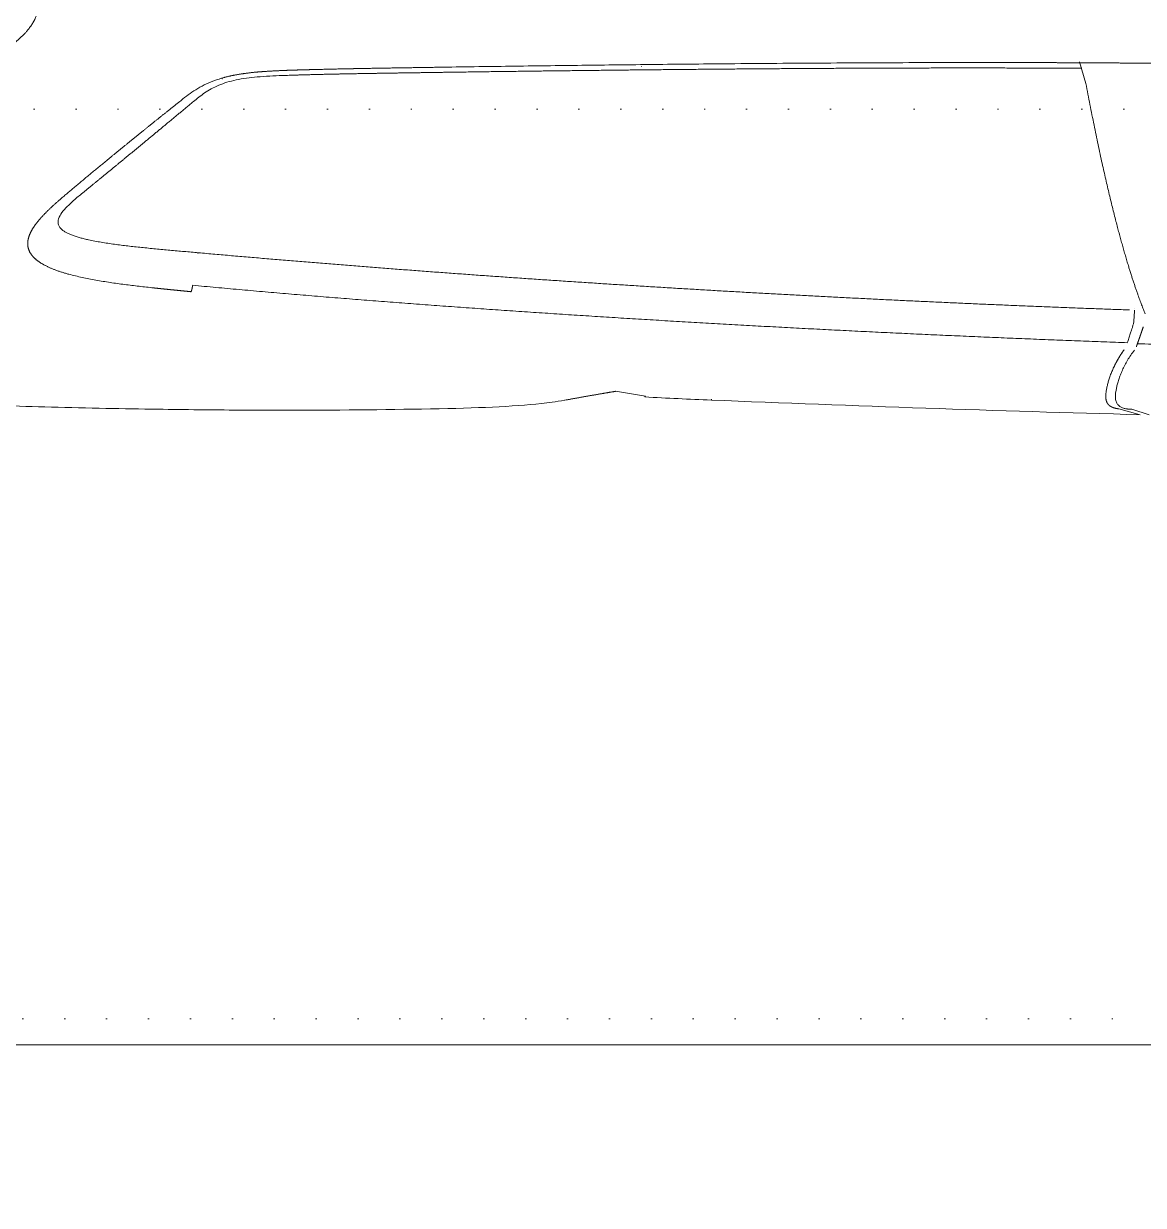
# Model space of a CAD drawing. Extents: x -2365 to 41970, y -230 to 8114.
# Drawn here: x 30956.1 to 31042.2, y 1155.1 to 1246.1 of the extents above; entities that cross this region are included whole.
import ezdxf
from ezdxf.xclip import XClip

# ---------------------------------------------------------------- set-up
doc = ezdxf.new("R2010")
doc.units = 0
doc.header["$LTSCALE"] = 25
doc.header["$XCLIPFRAME"] = 0
doc.linetypes.add('DOT2', pattern=[0.125, 0, -0.125])
doc.layers.get('0').update_dxf_attribs({"color": 9, "lineweight": 9})
for name, color, linetype, lineweight in [('04', 9, 'Continuous', 9), ('06D', 9, 'Continuous', 9), ('20', 9, 'DOT2', 9)]:
    doc.layers.add(name, color=color, linetype=linetype, lineweight=lineweight)

# ---------------------------------------------------------------- blocks, each defined once
blk = doc.blocks.new('p-araba-polo')
for p, q in [((2.54337, -0.56198), (2.54826, -0.54543)), ((2.55622, -0.55022), (2.54647, -0.55022)), ((3.23229, -0.56933), (3.23229, -0.56934)), ((3.2268, -0.69294), (3.22674, -0.69224)), ((2.50602, -0.73537), (2.50602, -0.73537)), ((2.50986, -0.73627), (2.50986, -0.73627)), ((2.51056, -0.73625), (2.51056, -0.73625)), ((2.88231, -0.80267), (2.90539, -0.7989)), ((2.50809, -0.81267), (2.4946, -0.81709)), ((2.51817, -0.81232), (2.50165, -0.8169))]:
    blk.add_line(p, q)
at = {"flags": 128}
blk.add_lwpolyline([(2.93686, -0.80435), (2.94131, -0.80514), (2.94433, -0.80568)], dxfattribs=at)
for points, degree, knots in [([(3.34834, -0.4967), (3.34845, -0.49788), (3.34866, -0.50021), (3.34946, -0.50468), (3.35101, -0.5099), (3.35327, -0.51447), (3.35542, -0.51783), (3.35661, -0.51938), (3.35723, -0.52018)], 3, [0, 0, 0, 0, 0.125989, 0.249779, 0.499456, 0.749332, 0.870647, 1, 1, 1, 1]), ([(3.35723, -0.52018), (3.35771, -0.52077), (3.3587, -0.52197), (3.36078, -0.52424), (3.36354, -0.52693), (3.36698, -0.52992), (3.37053, -0.53274), (3.37415, -0.53541), (3.37904, -0.53884), (3.38278, -0.54125), (3.38527, -0.54286)], 3, [0, 0, 0, 0, 0.060335, 0.124578, 0.249278, 0.374233, 0.499321, 0.624409, 0.749543, 1, 1, 1, 1]), ([(2.59176, -0.54588), (2.58343, -0.5459), (2.56677, -0.54594), (2.5501, -0.54602), (2.54177, -0.54606)], 3, [0, 0, 0, 0, 0.499895, 1, 1, 1, 1]), ([(3.03488, -0.54938), (3.01646, -0.54911), (2.97963, -0.54858), (2.92432, -0.54788), (2.86898, -0.54726), (2.80746, -0.54667), (2.73973, -0.54618), (2.66578, -0.54585), (2.61644, -0.54587), (2.59176, -0.54588)], 3, [0, 0, 0, 0, 0.125016, 0.250021, 0.375012, 0.500001, 0.666615, 0.833283, 1, 1, 1, 1]), ([(3.03371, -0.55333), (3.04419, -0.55348), (3.0654, -0.55379), (3.09768, -0.55431), (3.12994, -0.55487), (3.1514, -0.55553), (3.16183, -0.55586)], 3, [0, 0, 0, 0, 0.244881, 0.495799, 0.755099, 1, 1, 1, 1]), ([(3.13974, -0.55131), (3.13102, -0.5511), (3.11357, -0.55068), (3.08735, -0.55021), (3.06112, -0.54978), (3.04363, -0.54951), (3.03488, -0.54938)], 3, [0, 0, 0, 0, 0.249999, 0.499999, 0.75, 1, 1, 1, 1]), ([(3.16366, -0.55208), (3.16167, -0.55199), (3.1577, -0.55183), (3.15172, -0.55164), (3.14673, -0.55149), (3.14333, -0.5514), (3.1417, -0.55136), (3.14088, -0.55134), (3.14028, -0.55132), (3.13992, -0.55131), (3.13974, -0.55131)], 3, [0, 0, 0, 0, 0.249862, 0.499819, 0.749912, 0.875014, 0.92503, 0.955027, 0.977518, 1, 1, 1, 1]), ([(3.16183, -0.55586), (3.16832, -0.55613), (3.1805, -0.55663), (3.19748, -0.55877), (3.2114, -0.56308), (3.22201, -0.5691), (3.22751, -0.57362), (3.23026, -0.57587)], 3, [0, 0, 0, 0, 0.229948, 0.430851, 0.618309, 0.809628, 1, 1, 1, 1]), ([(3.24104, -0.57601), (3.23927, -0.5746), (3.23575, -0.57179), (3.23008, -0.56771), (3.22377, -0.56393), (3.21667, -0.56054), (3.21124, -0.55879), (3.20853, -0.55791)], 3, [0, 0, 0, 0, 0.202487, 0.403363, 0.602843, 0.801427, 1, 1, 1, 1]), ([(3.31352, -0.64457), (3.31599, -0.64657), (3.32093, -0.65057), (3.32516, -0.65453), (3.32728, -0.65652)], 3, [0, 0, 0, 0, 0.500033, 1, 1, 1, 1]), ([(3.32728, -0.65652), (3.3288, -0.6581), (3.33185, -0.66127), (3.33334, -0.66451), (3.33408, -0.66614)], 3, [0, 0, 0, 0, 0.500141, 1, 1, 1, 1]), ([(3.33408, -0.66614), (3.33424, -0.66677), (3.33456, -0.66803), (3.33445, -0.66993), (3.33376, -0.67182), (3.33243, -0.67369), (3.3309, -0.67487), (3.33014, -0.67546)], 3, [0, 0, 0, 0, 0.200067, 0.400113, 0.600121, 0.800083, 1, 1, 1, 1]), ([(3.33014, -0.67546), (3.32952, -0.67586), (3.32827, -0.67667), (3.32595, -0.67779), (3.32337, -0.67884), (3.32053, -0.67981), (3.31748, -0.68071), (3.31429, -0.68155), (3.31206, -0.68205), (3.31094, -0.6823)], 3, [0, 0, 0, 0, 0.142893, 0.285782, 0.428638, 0.571491, 0.714341, 0.857166, 1, 1, 1, 1]), ([(3.27029, -0.68817), (3.26665, -0.68853), (3.25936, -0.68927), (3.24839, -0.69029), (3.23741, -0.69129), (3.23009, -0.69194), (3.22643, -0.69227)], 3, [0, 0, 0, 0, 0.249999, 0.5, 0.749999, 1, 1, 1, 1]), ([(3.31094, -0.6823), (3.30935, -0.68263), (3.30617, -0.6833), (3.30122, -0.68418), (3.29618, -0.68498), (3.29108, -0.68571), (3.28593, -0.68639), (3.28074, -0.68702), (3.27553, -0.68761), (3.27204, -0.68798), (3.27029, -0.68817)], 3, [0, 0, 0, 0, 0.124983, 0.249975, 0.374973, 0.499975, 0.624979, 0.749985, 0.874992, 1, 1, 1, 1]), ([(3.26083, -0.71931), (3.26458, -0.7189), (3.27207, -0.71808), (3.28326, -0.71671), (3.29438, -0.71518), (3.30534, -0.7134), (3.31608, -0.71135), (3.32284, -0.70963), (3.3262, -0.70878)], 3, [0, 0, 0, 0, 0.1667, 0.333452, 0.500295, 0.667229, 0.833987, 1, 1, 1, 1]), ([(2.507, -0.74745), (2.50691, -0.7471), (2.50672, -0.74642), (2.50654, -0.74518), (2.50648, -0.74433), (2.50645, -0.74389)], 3, [0, 0, 0, 0, 0.338909, 0.661562, 1, 1, 1, 1]), ([(2.92929, -0.7407), (2.92929, -0.7407), (2.92929, -0.7407), (2.92929, -0.7407), (2.92929, -0.7407), (2.92929, -0.7407), (2.92929, -0.7407)], 3, [0, 0, 0, 0, 1, 1, 1, 1, 1, 1, 1]), ([(2.95274, -0.73918), (2.95274, -0.73918), (2.95274, -0.73918), (2.95274, -0.73918), (2.95274, -0.73918), (2.95274, -0.73918), (2.95274, -0.73918)], 3, [0, 0, 0, 0, 1, 1, 1, 1, 1, 1, 1]), ([(2.95274, -0.73918), (2.95274, -0.73918), (2.95274, -0.73918), (2.95274, -0.73918), (2.95274, -0.73918), (2.95274, -0.73918), (2.95274, -0.73918)], 3, [0, 0, 0, 0, 1, 1, 1, 1, 1, 1, 1]), ([(2.51152, -0.76147), (2.51114, -0.76034), (2.51039, -0.75809), (2.50932, -0.75487), (2.50841, -0.75207), (2.50765, -0.74969), (2.50722, -0.7482), (2.50701, -0.74745)], 3, [0, 0, 0, 0, 0.25, 0.500004, 0.695088, 0.845111, 1, 1, 1, 1]), ([(2.50613, -0.7672), (2.50708, -0.7685), (2.509, -0.7711), (2.51143, -0.77498), (2.51356, -0.77882), (2.51537, -0.78261), (2.5169, -0.7863), (2.51815, -0.78986), (2.51914, -0.79321), (2.51989, -0.79632), (2.52019, -0.7981), (2.52034, -0.79899)], 3, [0, 0, 0, 0, 0.111111, 0.222222, 0.333334, 0.444446, 0.555558, 0.666671, 0.77778, 0.888892, 1, 1, 1, 1]), ([(2.52231, -0.78115), (2.52176, -0.77999), (2.52065, -0.77766), (2.51869, -0.7741), (2.5165, -0.77051), (2.51485, -0.76809), (2.51402, -0.76689)], 3, [0, 0, 0, 0, 0.250011, 0.500014, 0.750025, 1, 1, 1, 1]), ([(2.52777, -0.79873), (2.52764, -0.79794), (2.52738, -0.79637), (2.52676, -0.79367), (2.52597, -0.79076), (2.52496, -0.78767), (2.52377, -0.78447), (2.5228, -0.78226), (2.52231, -0.78115)], 3, [0, 0, 0, 0, 0.166664, 0.333329, 0.499996, 0.666663, 0.833332, 1, 1, 1, 1]), ([(2.52034, -0.79899), (2.52045, -0.79983), (2.52067, -0.80151), (2.5207, -0.80355), (2.52054, -0.80528), (2.52019, -0.80672), (2.51966, -0.80794), (2.51899, -0.80895), (2.51818, -0.80981), (2.51726, -0.81053), (2.51624, -0.81112), (2.51514, -0.81161), (2.51397, -0.812), (2.51274, -0.8123), (2.51188, -0.81243), (2.51145, -0.81249)], 3, [0, 0, 0, 0, 0.076921, 0.153841, 0.230758, 0.307684, 0.38461, 0.461531, 0.538451, 0.615377, 0.692305, 0.769227, 0.846147, 0.923076, 1, 1, 1, 1]), ([(2.51902, -0.80886), (2.51902, -0.80886), (2.51902, -0.80886), (2.51902, -0.80886), (2.51902, -0.80886), (2.51902, -0.80886), (2.51902, -0.80886), (2.51902, -0.80886), (2.51902, -0.80886), (2.51902, -0.80886), (2.51902, -0.80886)], 5, [0, 0, 0, 0, 0, 0, 1, 1, 1, 1, 1, 1.000001, 1.000001, 1.000001, 1.000001, 1.000001, 1.000001]), ([(2.88231, -0.80267), (2.8825, -0.80276), (2.88287, -0.80295), (2.88297, -0.80315), (2.88287, -0.80322), (2.88271, -0.80319), (2.88261, -0.80316)], 3, [0, 0, 0, 0, 0.249685, 0.499599, 0.749749, 1, 1, 1, 1]), ([(2.94469, -0.80574), (2.94796, -0.80631), (2.97136, -0.80985), (3.00154, -0.81142), (3.03434, -0.81213)], 3, [0, 0, 0, 0, 0.131477, 1, 1, 1, 1]), ([(3.46, -0.80613), (3.45664, -0.80633), (3.44993, -0.80673), (3.43619, -0.80747), (3.41286, -0.80859), (3.37959, -0.80987), (3.33903, -0.81109), (3.29835, -0.81202), (3.26029, -0.81268), (3.22604, -0.8131), (3.19302, -0.81337), (3.16556, -0.81345), (3.14867, -0.81342), (3.14351, -0.8134)], 3, [0, 0, 0, 0, 0.03531, 0.070597, 0.141114, 0.269195, 0.390859, 0.518959, 0.640794, 0.737038, 0.833171, 0.948447, 1, 1, 1, 1])]:
    blk.add_open_spline(points, degree=degree, knots=knots)
for points, degree in [([(2.37708, -0.54798), (2.40453, -0.54748), (2.43198, -0.54705), (2.45944, -0.5467), (2.48688, -0.54642), (2.51433, -0.54621), (2.54177, -0.54606)], 6), ([(2.54177, -0.54606), (2.55177, -0.54601), (2.56177, -0.54597), (2.57177, -0.54593), (2.58176, -0.54591), (2.59176, -0.54589)], 5), ([(3.03371, -0.55333), (2.9385, -0.55199), (2.84311, -0.55092), (2.74759, -0.55008), (2.65194, -0.54975), (2.55622, -0.55022)], 5), ([(2.59146, -0.54588), (2.59146, -0.54589), (2.59146, -0.54589), (2.59146, -0.54588)], 3), ([(2.59146, -0.54589), (2.59146, -0.54589), (2.59146, -0.54589), (2.59146, -0.54589)], 3), ([(2.88536, -0.54889), (2.88536, -0.54887), (2.88536, -0.54884), (2.88536, -0.54882), (2.88536, -0.5488), (2.88536, -0.54877), (2.88536, -0.54875)], 6), ([(2.88536, -0.54875), (2.88536, -0.54877), (2.88536, -0.5488), (2.88536, -0.54882), (2.88536, -0.54884), (2.88536, -0.54887), (2.88536, -0.54889)], 6), ([(3.16183, -0.55586), (3.1389, -0.55499), (3.11013, -0.55446), (3.0826, -0.55406), (3.05939, -0.5537), (3.03371, -0.55333)], 5), ([(3.03488, -0.54938), (3.05241, -0.54965), (3.06991, -0.54991), (3.08734, -0.55022), (3.10486, -0.55049), (3.12232, -0.55086), (3.13974, -0.55131)], 6), ([(3.13974, -0.55131), (3.1445, -0.55143), (3.14926, -0.55156), (3.15411, -0.5517), (3.15889, -0.55187), (3.16366, -0.55208)], 5), ([(3.16366, -0.55208), (3.17115, -0.55241), (3.17872, -0.55283), (3.18628, -0.55347), (3.19399, -0.55435), (3.20158, -0.55585), (3.20854, -0.55791)], 6), ([(2.54337, -0.56198), (2.53423, -0.61082), (2.52491, -0.65339), (2.51564, -0.68921), (2.50653, -0.71791), (2.49778, -0.73926)], 5), ([(3.20777, -0.55845), (3.20791, -0.55837), (3.20805, -0.55828), (3.20817, -0.55818), (3.2083, -0.55809), (3.20842, -0.55799), (3.20854, -0.55791)], 6), ([(3.23026, -0.57587), (3.2483, -0.59086), (3.26559, -0.60524), (3.28223, -0.619), (3.29828, -0.63216), (3.31352, -0.64457)], 5), ([(3.24104, -0.57601), (3.25529, -0.58736), (3.26891, -0.59826), (3.28203, -0.60892), (3.29487, -0.61936), (3.30732, -0.62966), (3.31946, -0.63978), (3.33117, -0.64976)], 7), ([(3.33117, -0.64976), (3.33711, -0.65482), (3.3427, -0.6599), (3.34784, -0.66502), (3.35222, -0.67028), (3.35508, -0.67566)], 5), ([(3.35508, -0.67566), (3.35688, -0.67903), (3.35805, -0.68246), (3.35847, -0.68594), (3.35771, -0.68948), (3.3555, -0.69288)], 5), ([(2.50986, -0.73627), (2.61246, -0.73261), (2.71501, -0.72811), (2.8175, -0.72275), (2.91989, -0.71652), (3.0222, -0.70939), (3.12438, -0.70132), (3.22643, -0.69227)], 7), ([(3.22674, -0.69224), (3.22676, -0.69247), (3.22678, -0.69271), (3.2268, -0.69294)], 3), ([(3.3555, -0.69288), (3.35299, -0.69677), (3.34865, -0.70052), (3.34206, -0.70382), (3.33447, -0.70651), (3.3262, -0.70878)], 5), ([(2.51152, -0.76147), (2.65575, -0.75626), (2.79987, -0.74952), (2.94373, -0.74073), (3.08764, -0.73083), (3.23082, -0.71726)], 5), ([(3.23082, -0.71726), (3.23109, -0.71865), (3.23136, -0.72003), (3.23144, -0.72049), (3.23153, -0.72076), (3.23177, -0.72149), (3.23202, -0.72222)], 6), ([(3.23202, -0.72222), (3.23177, -0.72149), (3.23153, -0.72076), (3.23144, -0.72049), (3.23136, -0.72003), (3.23109, -0.71865), (3.23082, -0.71726)], 6), ([(3.16083, -0.72356), (3.16083, -0.72356), (3.16083, -0.72356), (3.16083, -0.72356)], 3), ([(3.16083, -0.72356), (3.16083, -0.72356), (3.16083, -0.72356), (3.16083, -0.72356)], 3), ([(3.23249, -0.72218), (3.23239, -0.72219), (3.2323, -0.7222), (3.23221, -0.72221), (3.23211, -0.72221), (3.23202, -0.72222)], 5), ([(3.23202, -0.72222), (3.23218, -0.72221), (3.23233, -0.72219), (3.23249, -0.72218)], 3), ([(3.23249, -0.72218), (3.23849, -0.72158), (3.24449, -0.72098), (3.25049, -0.72039)], 3), ([(3.25049, -0.72039), (3.24689, -0.72075), (3.24329, -0.72111), (3.23968, -0.72147), (3.23609, -0.72183), (3.23249, -0.72218)], 5), ([(3.26083, -0.71931), (3.25876, -0.71953), (3.2567, -0.71975), (3.25463, -0.71996), (3.25256, -0.72018), (3.25049, -0.72039)], 5), ([(3.25049, -0.72039), (3.25393, -0.72003), (3.25738, -0.71967), (3.26083, -0.71931)], 3), ([(2.50593, -0.73641), (2.5061, -0.7389), (2.50628, -0.7414), (2.50645, -0.74389)], 3), ([(2.50645, -0.74389), (2.50628, -0.7414), (2.5061, -0.7389), (2.50593, -0.73641)], 3), ([(2.49926, -0.74928), (2.50018, -0.752), (2.50109, -0.75467), (2.50201, -0.75729), (2.50291, -0.75987), (2.5038, -0.76239)], 5), ([(2.50376, -0.76226), (2.32101, -0.76703), (2.13825, -0.77049), (1.95546, -0.77264), (1.77268, -0.77321), (1.58992, -0.77228), (1.40718, -0.76982)], 6), ([(2.5038, -0.76239), (2.50379, -0.76235), (2.50377, -0.76231), (2.50376, -0.76226)], 3), ([(2.50459, -0.76465), (2.50443, -0.7642), (2.50427, -0.76373), (2.50412, -0.7633), (2.50396, -0.76284), (2.5038, -0.76239)], 5), ([(2.50459, -0.76465), (2.50433, -0.76389), (2.50406, -0.76314), (2.5038, -0.76239)], 3), ([(2.51402, -0.76689), (2.51548, -0.76896), (2.51685, -0.77102), (2.51813, -0.77308), (2.51931, -0.77512), (2.5204, -0.77715), (2.5214, -0.77917), (2.52231, -0.78115)], 7), ([(2.52777, -0.79873), (2.52851, -0.80369), (2.52827, -0.80698), (2.5272, -0.80874), (2.52559, -0.81036), (2.52356, -0.81129), (2.52131, -0.81195), (2.5189, -0.81226)], 7), ([(2.943, -0.80545), (2.93504, -0.80403), (2.92729, -0.80264), (2.91976, -0.80131), (2.91247, -0.80006), (2.90539, -0.7989)], 5), ([(2.90539, -0.7989), (2.90623, -0.79904), (2.90705, -0.79917), (2.90779, -0.7993)], 3), ([(2.50165, -0.8169), (2.61166, -0.81392), (2.72165, -0.81015), (2.83161, -0.80563)], 3), ([(2.83161, -0.80563), (2.84869, -0.80493), (2.86578, -0.80422), (2.88285, -0.8032)], 3), ([(2.83161, -0.80563), (2.83161, -0.80563), (2.8316, -0.80558), (2.8316, -0.80545), (2.83161, -0.80525), (2.83161, -0.80504)], 5), ([(2.83161, -0.80504), (2.83161, -0.80525), (2.8316, -0.80544), (2.8316, -0.80557), (2.83161, -0.80563), (2.83161, -0.80563)], 5), ([(2.88231, -0.80267), (2.88267, -0.80282), (2.88291, -0.80297), (2.883, -0.80312), (2.88299, -0.80321), (2.8829, -0.80322), (2.88271, -0.80319)], 6), ([(2.943, -0.80545), (2.94289, -0.80542), (2.94278, -0.8054), (2.94266, -0.80538)], 3), ([(2.94276, -0.8054), (2.94279, -0.80541), (2.94282, -0.80541), (2.94285, -0.80542), (2.94288, -0.80542), (2.94291, -0.80543), (2.94294, -0.80543), (2.94297, -0.80544), (2.943, -0.80545)], 8), ([(2.94329, -0.8055), (2.94323, -0.80549), (2.94318, -0.80548), (2.94312, -0.80547), (2.94306, -0.80546), (2.943, -0.80545)], 5), ([(2.943, -0.80545), (2.94307, -0.80546), (2.94314, -0.80547), (2.94321, -0.80548), (2.94327, -0.80549), (2.94334, -0.80551)], 5), ([(2.9434, -0.80551), (2.94326, -0.80549), (2.94313, -0.80547), (2.943, -0.80545)], 3), ([(2.50809, -0.81267), (2.50878, -0.81268), (2.50947, -0.81267), (2.51014, -0.81263), (2.5108, -0.81257), (2.51145, -0.81249)], 5), ([(2.51145, -0.81249), (2.51151, -0.81249), (2.51157, -0.81248), (2.51162, -0.81247), (2.51168, -0.81246)], 4), ([(2.51145, -0.81249), (2.51151, -0.81249), (2.51157, -0.81248), (2.51162, -0.81247), (2.51168, -0.81246)], 4), ([(2.51817, -0.81232), (2.51841, -0.8123), (2.51866, -0.81228), (2.5189, -0.81226)], 3), ([(3.03441, -0.81213), (3.07002, -0.81292), (3.10765, -0.81329), (3.14649, -0.81341)], 3)]:
    blk.add_open_spline(points, degree=degree)
blk = doc.blocks.new('catikatirevizepergole-krt')
blk.add_lwpolyline([(-30, 450), (-30, 380), (-800, 380), (-800, 450)], close=True)

msp = doc.modelspace()

# ---------------------------------------------------------------- linework, layer by layer
at = {"layer": '06D'}
for points in [[(31331.925, 1167.5), (31331.925, 1417.5), (30831.925, 1417.5), (30831.925, 1167.5)], [(31331.925, 1167.5), (31331.925, 917.5), (30831.925, 917.5), (30831.925, 1167.5)]]:
    msp.add_lwpolyline(points, close=True, dxfattribs=at)

# ---------------------------------------------------------------- block references
at = {"layer": '04'}
ref = msp.add_blockref('p-araba-polo', (31292.167, 1297.687), dxfattribs=dict(at, xscale=-100, yscale=100, zscale=100))
XClip(ref).set_block_clipping_path([(-0.0924763951, -0.9835002962), (4.0650970395, 0.9845199444)])
at = {"layer": '20'}
msp.add_blockref('catikatirevizepergole-krt', (31679.437, 789.503), dxfattribs=at)

doc.saveas('drawing.dxf')
